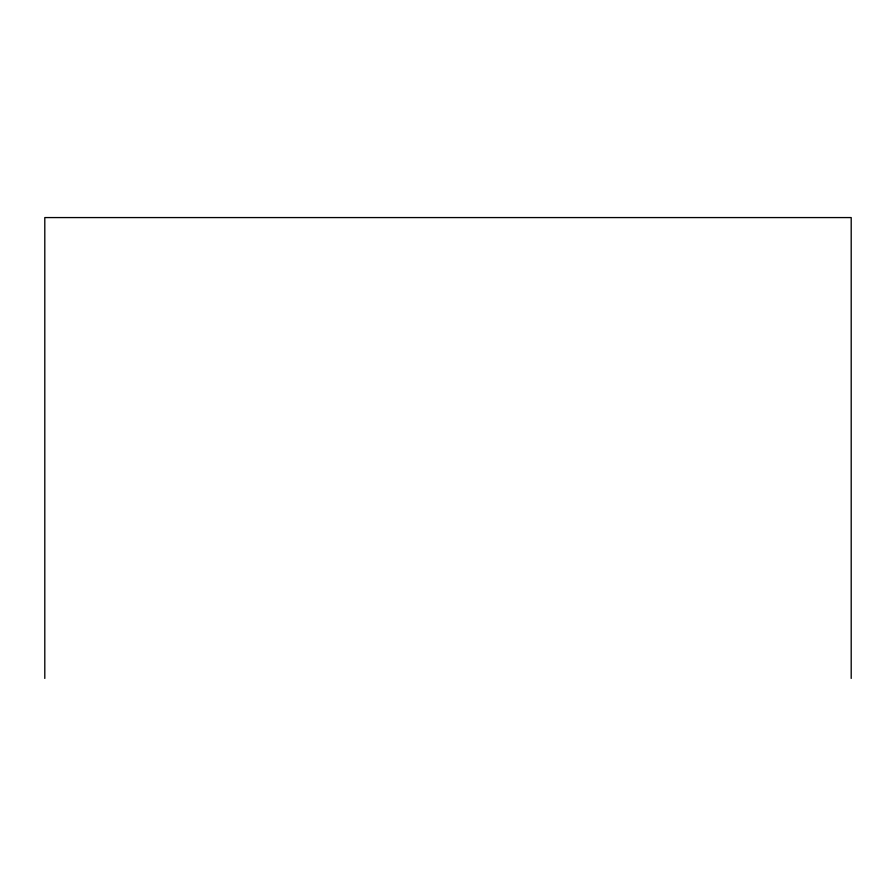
<?xml version="1.0" encoding="UTF-8"?>
<svg xmlns="http://www.w3.org/2000/svg" width="896" height="896" viewBox="0 0 896 896"><rect width="100%" height="100%" fill="white"/><g stroke="black" fill="none" stroke-linecap="round" stroke-linejoin="round"><path stroke-width="1.34" d="M851.2 678.429L851.2 217.571L44.8 217.571L44.8 678.429"/></g></svg>
